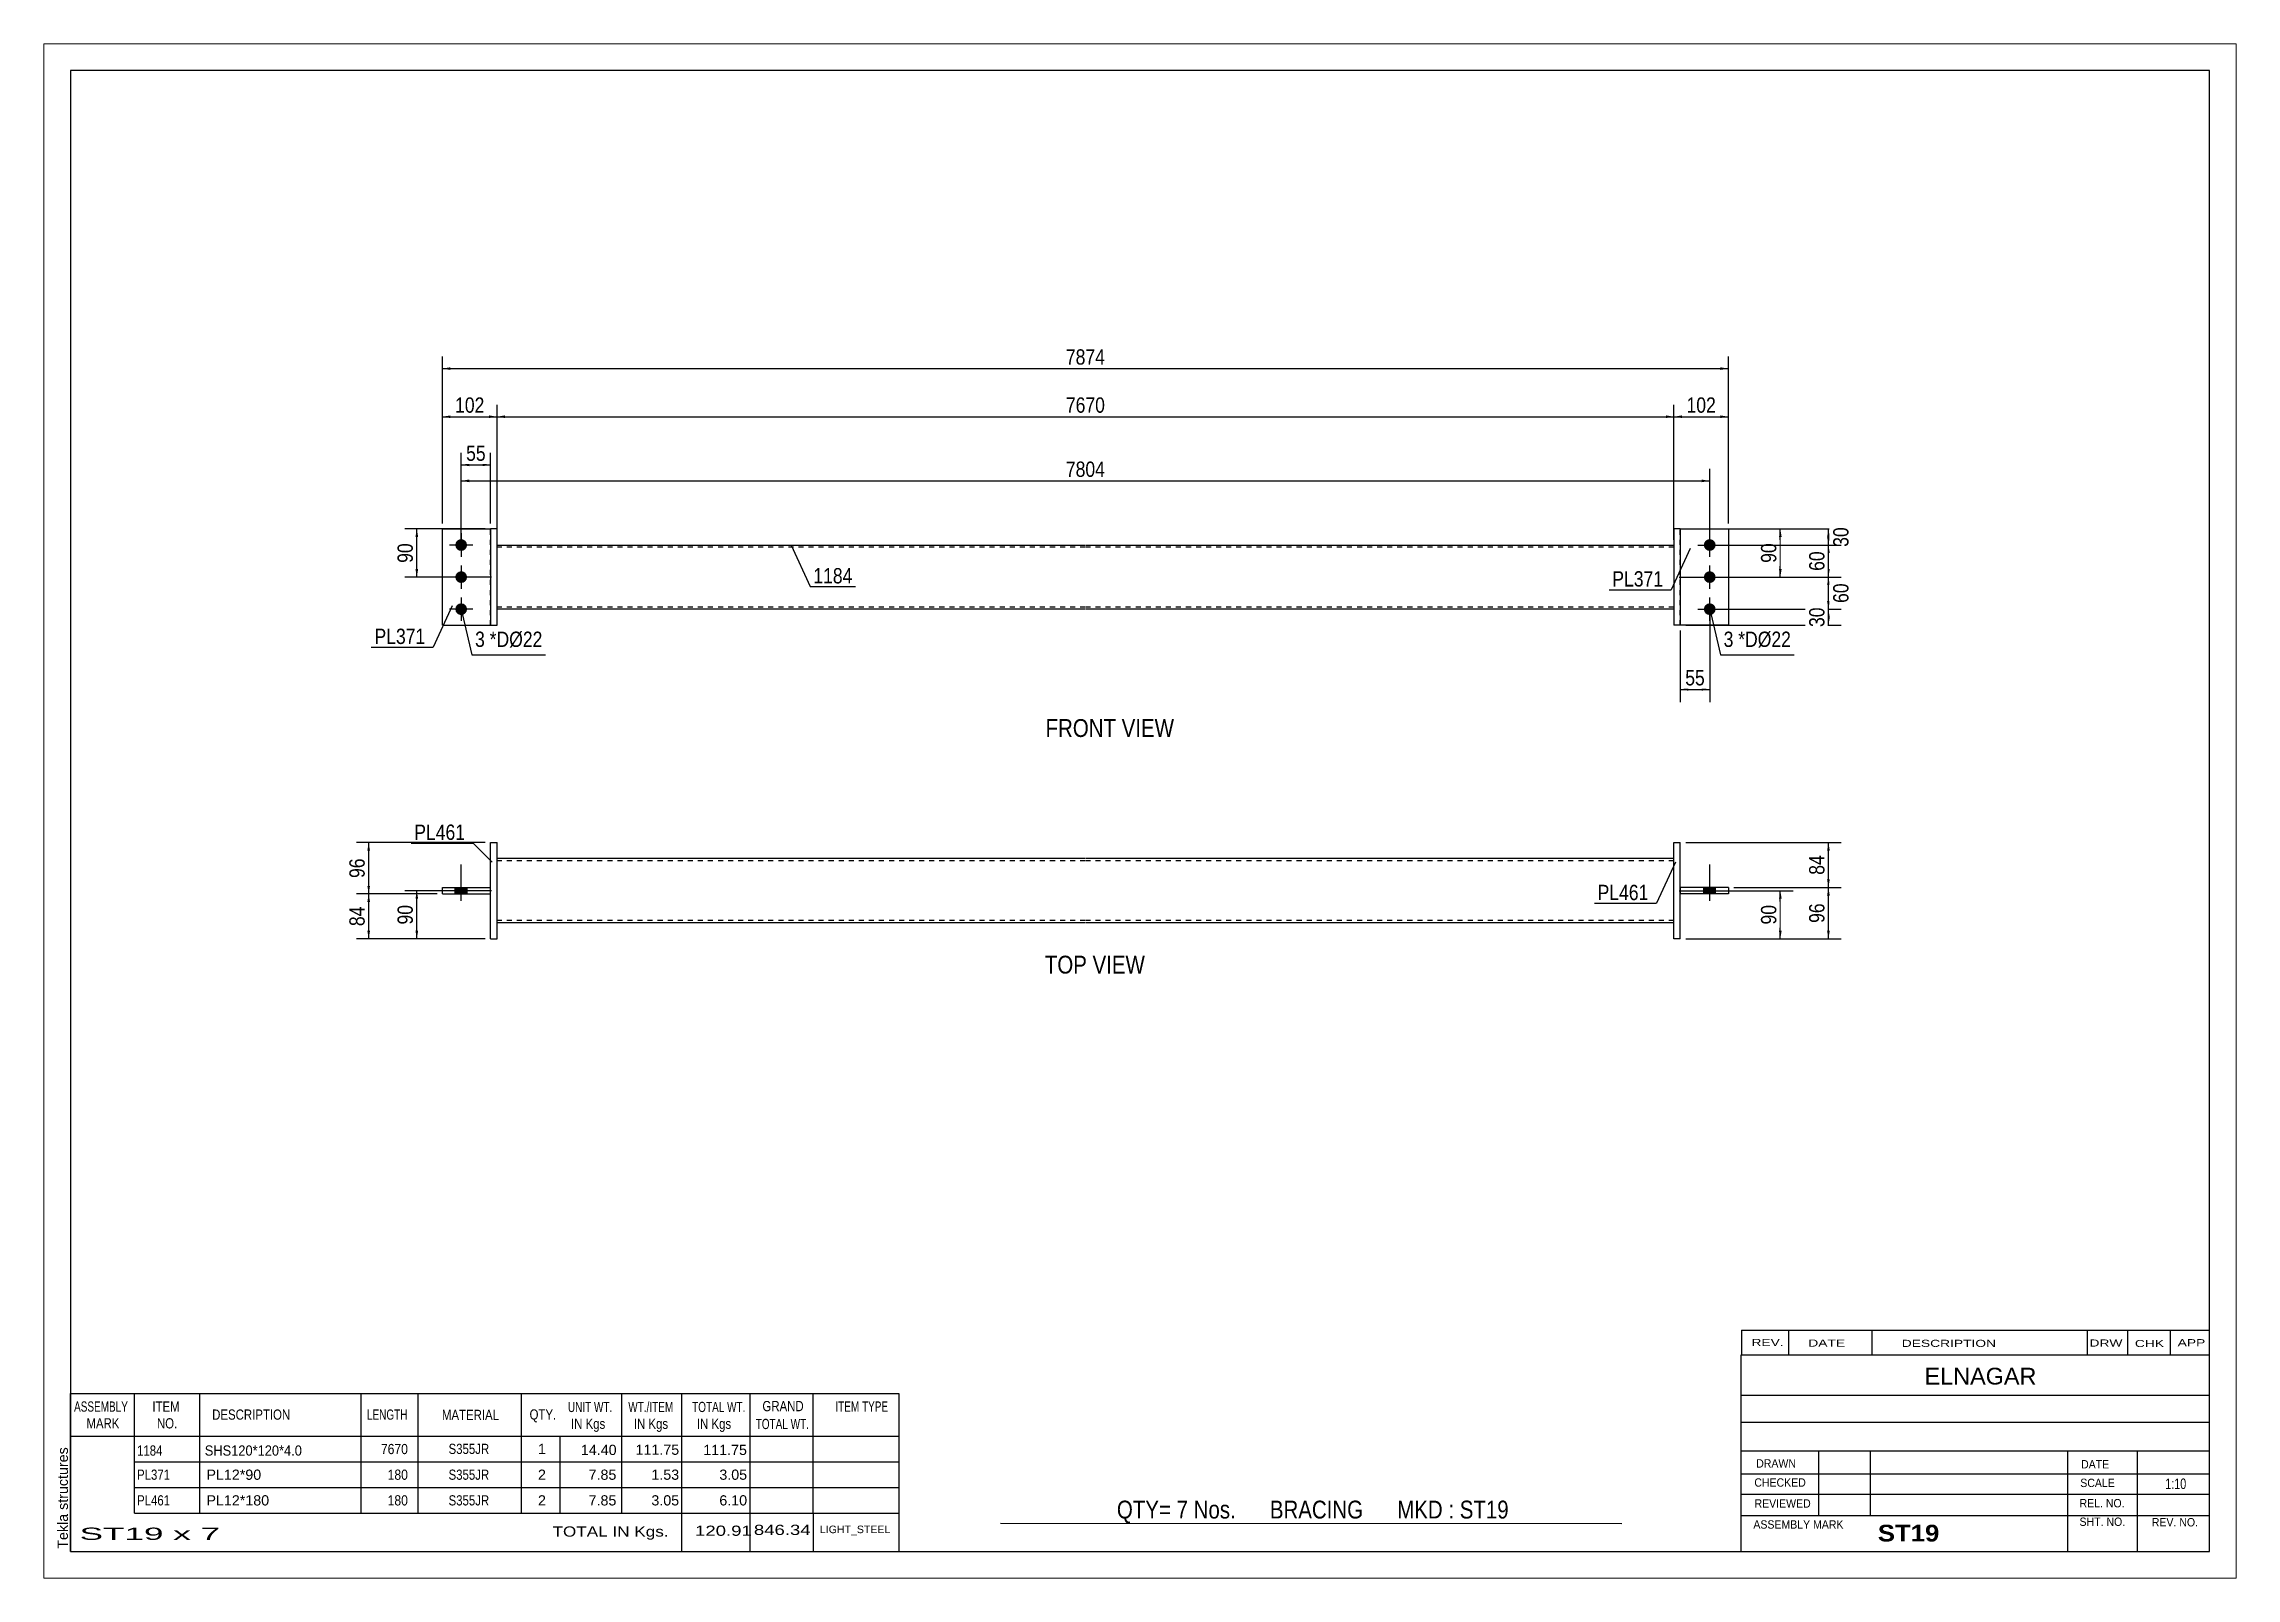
# Paper-space layout 'Layout1' of a CAD drawing. Header units: millimetres. Extents: x 0 to 410, y 0 to 287.
# The model-space entities are those that its viewports show. They can reach past a viewport. Long polylines and large blocks are cut down to what shows.
import ezdxf

# ---------------------------------------------------------------- set-up
doc = ezdxf.new("R2010")
doc.units = ezdxf.units.MM
doc.linetypes.add('DXK_LINE_DOT1', pattern=[1.8814, 0.9407, -0.9407])
doc.layers.add('Viewport layer', color=7, linetype='Continuous', plot=False)
doc.styles.add('Arial', font='ARIAL.TTF', dxfattribs={"height": 0.2})
doc.styles.add('Arial Bold', font='ARIALBD.TTF', dxfattribs={"height": 0.2})
doc.styles.add('Arial Narrow', font='ARIALN.TTF', dxfattribs={"height": 0.2})

# ---------------------------------------------------------------- blocks, each defined once
blk = doc.blocks.new('Unknown-629095688-1622')
at = {"color": 5, "linetype": 'Continuous'}
for p, q in [((405, 282), (5, 282)), ((5, 282), (5, 5)), ((405, 5), (405, 282)), ((5, 5), (405, 5))]:
    blk.add_line(p, q, dxfattribs=at)
at = {"color": 174, "linetype": 'Continuous', "style": 'Arial'}
blk.add_text('Tekla structures', height=1.9102, rotation=90, dxfattribs=at).set_placement((4.5, 5.5))
blk = doc.blocks.new('Unknown-629095688-11 - 1222')
at = {"color": 0, "linetype": 'Continuous'}
blk.add_wipeout([(211.4, 157.35), (211.4, 160.85), (187.34, 160.85), (187.34, 157.35)], dxfattribs=at)
at = {"color": 6, "linetype": 'Continuous', "style": 'Arial Narrow'}
blk.add_text('FRONT VIEW', height=3.34, dxfattribs=at).set_placement((187.34, 157.35))
blk = doc.blocks.new('Unknown-629095688-12 - 1247')
at = {"color": 0, "linetype": 'Continuous'}
blk.add_wipeout([(205.95, 113.09), (205.95, 116.59), (187.2, 116.59), (187.2, 113.09)], dxfattribs=at)
at = {"color": 6, "linetype": 'Continuous', "style": 'Arial Narrow'}
blk.add_text('TOP VIEW', height=3.34, dxfattribs=at).set_placement((187.2, 113.09))
blk = doc.blocks.new('Part-629095688-1239 - 1222')
at = {"color": 2, "linetype": 'Continuous'}
for p, q in [((304.85, 196.25), (304.85, 178.25)), ((306.05, 196.25), (304.85, 196.25)), ((306.05, 196.25), (306.05, 178.25)), ((306.05, 178.25), (304.85, 178.25))]:
    blk.add_line(p, q, dxfattribs=at)
blk = doc.blocks.new('Part-629095688-1238 - 1222')
at = {"color": 2, "linetype": 'Continuous'}
for p, q in [((306.05, 196.25), (315.05, 196.25)), ((315.05, 196.25), (315.05, 178.25)), ((315.05, 178.25), (306.05, 178.25))]:
    blk.add_line(p, q, dxfattribs=at)
at = {"color": 7, "linetype": 'DXK_LINE_DOT1'}
blk.add_line((306.05, 178.25), (306.05, 196.25), dxfattribs=at)
blk = doc.blocks.new('Part-629095688-1240 - 1222')
at = {"color": 2, "linetype": 'Continuous'}
for p, q in [((74.55, 178.25), (74.55, 196.25)), ((74.55, 196.25), (83.55, 196.25)), ((74.55, 178.25), (83.55, 178.25))]:
    blk.add_line(p, q, dxfattribs=at)
at = {"color": 7, "linetype": 'DXK_LINE_DOT1'}
blk.add_line((83.55, 178.25), (83.55, 196.25), dxfattribs=at)
blk = doc.blocks.new('Part-629095688-1241 - 1222')
at = {"color": 2, "linetype": 'Continuous'}
for p, q in [((83.55, 196.25), (83.55, 178.25)), ((84.75, 196.25), (83.55, 196.25)), ((84.75, 178.25), (84.75, 196.25)), ((83.55, 178.25), (84.75, 178.25))]:
    blk.add_line(p, q, dxfattribs=at)
blk = doc.blocks.new('Part-629095688-1242 - 1222')
at = {"color": 2, "linetype": 'Continuous'}
for p, q in [((84.75, 193.25), (194.75, 193.25)), ((194.85, 193.25), (304.85, 193.25)), ((194.75, 181.25), (84.75, 181.25)), ((304.85, 181.25), (194.85, 181.25))]:
    blk.add_line(p, q, dxfattribs=at)
at = {"color": 7, "linetype": 'DXK_LINE_DOT1'}
for p, q in [((84.75, 181.25), (84.75, 193.25)), ((194.75, 192.85), (84.75, 192.85)), ((304.85, 192.85), (194.85, 192.85)), ((304.85, 193.25), (304.85, 181.25)), ((194.75, 181.65), (84.75, 181.65)), ((304.85, 181.65), (194.85, 181.65))]:
    blk.add_line(p, q, dxfattribs=at)
blk = doc.blocks.new('Bolt-629095688-1243 - 1222')
at = {"linetype": 'Continuous'}
for points in [[(311.55, 194.35, -1), (311.55, 192.15, -1)], [(311.55, 188.35, -1), (311.55, 186.15, -1)], [(311.55, 182.35, -1), (311.55, 180.15, -1)]]:
    blk.add_hatch(color=3, dxfattribs=at).paths.add_polyline_path(points)
at = {"color": 3, "linetype": 'Continuous'}
for p, q in [((309.35, 193.25), (313.75, 193.25)), ((311.55, 191.05), (311.55, 195.45)), ((311.55, 185.05), (311.55, 189.45)), ((309.35, 187.25), (313.75, 187.25)), ((309.35, 181.25), (313.75, 181.25)), ((311.55, 179.05), (311.55, 183.45))]:
    blk.add_line(p, q, dxfattribs=at)
blk = doc.blocks.new('Bolt-629095688-1244 - 1222')
at = {"linetype": 'Continuous'}
for points in [[(78.05, 192.15, -1), (78.05, 194.35, -1)], [(78.05, 186.15, -1), (78.05, 188.35, -1)], [(78.05, 180.15, -1), (78.05, 182.35, -1)]]:
    blk.add_hatch(color=3, dxfattribs=at).paths.add_polyline_path(points)
at = {"color": 3, "linetype": 'Continuous'}
for p, q in [((80.25, 193.25), (75.85, 193.25)), ((78.05, 195.45), (78.05, 191.05)), ((78.05, 189.45), (78.05, 185.05)), ((80.25, 187.25), (75.85, 187.25)), ((80.25, 181.25), (75.85, 181.25)), ((78.05, 183.45), (78.05, 179.05))]:
    blk.add_line(p, q, dxfattribs=at)
blk = doc.blocks.new('Part-629095688-1248 - 1247')
at = {"color": 2, "linetype": 'Continuous'}
for p, q in [((315.05, 129.19), (306.05, 129.19)), ((306.05, 129.19), (306.05, 127.99)), ((315.05, 127.99), (306.05, 127.99)), ((315.05, 129.19), (315.05, 127.99))]:
    blk.add_line(p, q, dxfattribs=at)
blk = doc.blocks.new('Part-629095688-1249 - 1247')
at = {"color": 2, "linetype": 'Continuous'}
for p, q in [((304.85, 119.59), (304.85, 137.59)), ((304.85, 137.59), (306.05, 137.59)), ((306.05, 119.59), (306.05, 137.59)), ((306.05, 119.59), (304.85, 119.59))]:
    blk.add_line(p, q, dxfattribs=at)
blk = doc.blocks.new('Part-629095688-1250 - 1247')
at = {"color": 2, "linetype": 'Continuous'}
for p, q in [((74.55, 127.99), (74.55, 129.19)), ((74.55, 129.19), (83.55, 129.19)), ((74.55, 127.99), (83.55, 127.99)), ((83.55, 127.99), (83.55, 129.19))]:
    blk.add_line(p, q, dxfattribs=at)
blk = doc.blocks.new('Part-629095688-1251 - 1247')
at = {"color": 2, "linetype": 'Continuous'}
for p, q in [((83.55, 119.59), (83.55, 137.59)), ((83.55, 137.59), (84.75, 137.59)), ((84.75, 119.59), (84.75, 137.59)), ((83.55, 119.59), (84.75, 119.59))]:
    blk.add_line(p, q, dxfattribs=at)
blk = doc.blocks.new('Part-629095688-1252 - 1247')
at = {"color": 2, "linetype": 'Continuous'}
for p, q in [((194.75, 134.59), (84.75, 134.59)), ((304.85, 134.59), (194.85, 134.59)), ((194.75, 122.59), (84.75, 122.59)), ((304.85, 122.59), (194.85, 122.59))]:
    blk.add_line(p, q, dxfattribs=at)
at = {"color": 7, "linetype": 'DXK_LINE_DOT1'}
for p, q in [((84.75, 122.59), (84.75, 134.59)), ((194.75, 134.19), (84.75, 134.19)), ((304.85, 134.19), (194.85, 134.19)), ((304.85, 122.59), (304.85, 134.59)), ((194.75, 122.99), (84.75, 122.99)), ((304.85, 122.99), (194.85, 122.99))]:
    blk.add_line(p, q, dxfattribs=at)
blk = doc.blocks.new('Bolt-629095688-1253 - 1247')
at = {"linetype": 'Continuous'}
blk.add_hatch(color=3, dxfattribs=at).paths.add_polyline_path([(312.65, 129.19), (310.45, 129.19), (310.45, 127.99), (312.65, 127.99)])
blk.add_hatch(color=3, dxfattribs=at).paths.add_polyline_path([(312.65, 129.19), (310.45, 129.19), (310.45, 127.99), (312.65, 127.99)])
blk.add_hatch(color=3, dxfattribs=at).paths.add_polyline_path([(312.65, 129.19), (310.45, 129.19), (310.45, 127.99), (312.65, 127.99)])
at = {"color": 3, "linetype": 'Continuous'}
for p, q in [((311.55, 126.69), (311.55, 133.49)), ((311.55, 126.69), (311.55, 133.49)), ((311.55, 126.69), (311.55, 133.49)), ((310.45, 127.99), (310.45, 129.19)), ((310.45, 127.99), (310.45, 129.19)), ((310.45, 127.99), (310.45, 129.19)), ((312.65, 127.99), (312.65, 129.19)), ((312.65, 127.99), (312.65, 129.19)), ((312.65, 127.99), (312.65, 129.19))]:
    blk.add_line(p, q, dxfattribs=at)
blk = doc.blocks.new('Bolt-629095688-1254 - 1247')
at = {"linetype": 'Continuous'}
blk.add_hatch(color=3, dxfattribs=at).paths.add_polyline_path([(76.95, 127.99), (79.15, 127.99), (79.15, 129.19), (76.95, 129.19)])
blk.add_hatch(color=3, dxfattribs=at).paths.add_polyline_path([(76.95, 127.99), (79.15, 127.99), (79.15, 129.19), (76.95, 129.19)])
blk.add_hatch(color=3, dxfattribs=at).paths.add_polyline_path([(76.95, 127.99), (79.15, 127.99), (79.15, 129.19), (76.95, 129.19)])
at = {"color": 3, "linetype": 'Continuous'}
for p, q in [((78.05, 126.69), (78.05, 133.49)), ((78.05, 126.69), (78.05, 133.49)), ((78.05, 126.69), (78.05, 133.49)), ((76.95, 127.99), (76.95, 129.19)), ((76.95, 127.99), (76.95, 129.19)), ((76.95, 127.99), (76.95, 129.19)), ((79.15, 127.99), (79.15, 129.19)), ((79.15, 127.99), (79.15, 129.19)), ((79.15, 127.99), (79.15, 129.19))]:
    blk.add_line(p, q, dxfattribs=at)
blk = doc.blocks.new('StraightDimension-629095688-1259 - 1222')
at = {"linetype": 'Continuous'}
for points in [[(69.5, 194.75), (69.75, 196.25), (70, 194.75)], [(70, 188.75), (69.75, 187.25), (69.5, 188.75)]]:
    blk.add_hatch(color=7, dxfattribs=at).paths.add_polyline_path(points)
at = {"color": 7, "linetype": 'Continuous'}
for p, q in [((82.55, 196.25), (67.5, 196.25)), ((69.75, 187.25), (69.75, 196.25)), ((83.75, 187.25), (67.5, 187.25))]:
    blk.add_line(p, q, dxfattribs=at)
at = {"color": 0}
blk.add_wipeout([(69.6, 194.18), (65.4, 194.18), (65.4, 189.32), (69.6, 189.32)], dxfattribs=at)
at = {"color": 3, "style": 'Arial Narrow'}
blk.add_text('90', height=2.863, rotation=90.0002, dxfattribs=at).set_placement((69, 189.92))
blk = doc.blocks.new('StraightDimension-629095688-1265 - 1222')
at = {"linetype": 'Continuous'}
for points in [[(324.5, 194.75), (324.75, 196.25), (325, 194.75)], [(325, 188.75), (324.75, 187.25), (324.5, 188.75)]]:
    blk.add_hatch(color=7, dxfattribs=at).paths.add_polyline_path(points)
at = {"color": 7, "linetype": 'Continuous'}
for p, q in [((307.05, 196.25), (327.15, 196.25)), ((324.75, 187.25), (324.75, 196.25)), ((305.85, 187.25), (327.15, 187.25))]:
    blk.add_line(p, q, dxfattribs=at)
at = {"color": 0}
blk.add_wipeout([(324.6, 194.18), (320.4, 194.18), (320.4, 189.32), (324.6, 189.32)], dxfattribs=at)
at = {"color": 3, "style": 'Arial Narrow'}
blk.add_text('90', height=2.863, rotation=90.0002, dxfattribs=at).set_placement((324, 189.92))
blk = doc.blocks.new('StraightDimension-629095688-1270 - 1222')
at = {"linetype": 'Continuous'}
for points in [[(333.5, 194.75), (333.75, 196.25), (334, 194.75)], [(334, 194.75), (333.75, 193.25), (333.5, 194.75)]]:
    blk.add_hatch(color=7, dxfattribs=at).paths.add_polyline_path(points)
at = {"color": 7, "linetype": 'Continuous'}
for p, q in [((307.05, 196.25), (336, 196.25)), ((312.55, 193.25), (336, 193.25)), ((333.75, 193.25), (333.75, 196.25))]:
    blk.add_line(p, q, dxfattribs=at)
at = {"color": 0}
blk.add_wipeout([(338.1, 197.18), (333.9, 197.18), (333.9, 192.32), (338.1, 192.32)], dxfattribs=at)
at = {"color": 3, "style": 'Arial Narrow'}
blk.add_text('30', height=2.863, rotation=90.0002, dxfattribs=at).set_placement((337.5, 192.92))
blk = doc.blocks.new('StraightDimension-629095688-1271 - 1222')
at = {"linetype": 'Continuous'}
for points in [[(333.5, 191.75), (333.75, 193.25), (334, 191.75)], [(334, 188.75), (333.75, 187.25), (333.5, 188.75)]]:
    blk.add_hatch(color=7, dxfattribs=at).paths.add_polyline_path(points)
at = {"color": 7, "linetype": 'Continuous'}
for p, q in [((312.55, 193.25), (336.15, 193.25)), ((333.75, 187.25), (333.75, 193.25)), ((312.55, 187.25), (336.15, 187.25))]:
    blk.add_line(p, q, dxfattribs=at)
at = {"color": 0}
blk.add_wipeout([(333.6, 192.68), (329.4, 192.68), (329.4, 187.82), (333.6, 187.82)], dxfattribs=at)
at = {"color": 3, "style": 'Arial Narrow'}
blk.add_text('60', height=2.863, rotation=90.0002, dxfattribs=at).set_placement((333, 188.42))
blk = doc.blocks.new('StraightDimension-629095688-1272 - 1222')
at = {"linetype": 'Continuous'}
for points in [[(333.5, 185.75), (333.75, 187.25), (334, 185.75)], [(334, 182.75), (333.75, 181.25), (333.5, 182.75)]]:
    blk.add_hatch(color=7, dxfattribs=at).paths.add_polyline_path(points)
at = {"color": 7, "linetype": 'Continuous'}
for p, q in [((312.55, 187.25), (336, 187.25)), ((333.75, 181.25), (333.75, 187.25)), ((312.55, 181.25), (336, 181.25))]:
    blk.add_line(p, q, dxfattribs=at)
at = {"color": 0}
blk.add_wipeout([(338.1, 186.68), (333.9, 186.68), (333.9, 181.82), (338.1, 181.82)], dxfattribs=at)
at = {"color": 3, "style": 'Arial Narrow'}
blk.add_text('60', height=2.863, rotation=90.0002, dxfattribs=at).set_placement((337.5, 182.42))
blk = doc.blocks.new('StraightDimension-629095688-1273 - 1222')
at = {"linetype": 'Continuous'}
for points in [[(333.5, 179.75), (333.75, 181.25), (334, 179.75)], [(334, 179.75), (333.75, 178.25), (333.5, 179.75)]]:
    blk.add_hatch(color=7, dxfattribs=at).paths.add_polyline_path(points)
at = {"color": 7, "linetype": 'Continuous'}
for p, q in [((312.55, 181.25), (336.15, 181.25)), ((333.75, 178.25), (333.75, 181.25)), ((307.05, 178.25), (336.15, 178.25))]:
    blk.add_line(p, q, dxfattribs=at)
at = {"color": 0}
blk.add_wipeout([(333.6, 182.18), (329.4, 182.18), (329.4, 177.32), (333.6, 177.32)], dxfattribs=at)
at = {"color": 3, "style": 'Arial Narrow'}
blk.add_text('30', height=2.863, rotation=90.0002, dxfattribs=at).set_placement((333, 177.92))
blk = doc.blocks.new('StraightDimension-629095688-1286 - 1222')
at = {"linetype": 'Continuous'}
for points in [[(307.55, 166), (306.05, 166.25), (307.55, 166.5)], [(310.05, 166.5), (311.55, 166.25), (310.05, 166)]]:
    blk.add_hatch(color=7, dxfattribs=at).paths.add_polyline_path(points)
at = {"color": 7, "linetype": 'Continuous'}
for p, q in [((306.05, 177.25), (306.05, 163.85)), ((311.55, 180.25), (311.55, 163.85)), ((306.05, 166.25), (311.55, 166.25))]:
    blk.add_line(p, q, dxfattribs=at)
at = {"color": 0}
blk.add_wipeout([(311.23, 166.4), (311.23, 170.6), (306.37, 170.6), (306.37, 166.4)], dxfattribs=at)
at = {"color": 3, "style": 'Arial Narrow'}
blk.add_text('55', height=2.863, dxfattribs=at).set_placement((306.97, 167))
blk = doc.blocks.new('StraightDimension-629095688-1292 - 1222')
at = {"linetype": 'Continuous'}
for points in [[(79.55, 208), (78.05, 208.25), (79.55, 208.5)], [(82.05, 208.5), (83.55, 208.25), (82.05, 208)]]:
    blk.add_hatch(color=7, dxfattribs=at).paths.add_polyline_path(points)
at = {"color": 7, "linetype": 'Continuous'}
for p, q in [((78.05, 194.25), (78.05, 210.5)), ((83.55, 197.25), (83.55, 210.5)), ((78.05, 208.25), (83.55, 208.25))]:
    blk.add_line(p, q, dxfattribs=at)
at = {"color": 0}
blk.add_wipeout([(83.23, 208.4), (83.23, 212.6), (78.37, 212.6), (78.37, 208.4)], dxfattribs=at)
at = {"color": 3, "style": 'Arial Narrow'}
blk.add_text('55', height=2.863, dxfattribs=at).set_placement((78.97, 209))
blk = doc.blocks.new('StraightDimension-629095688-1297 - 1222')
at = {"linetype": 'Continuous'}
for points in [[(79.55, 205), (78.05, 205.25), (79.55, 205.5)], [(310.05, 205.5), (311.55, 205.25), (310.05, 205)]]:
    blk.add_hatch(color=7, dxfattribs=at).paths.add_polyline_path(points)
at = {"color": 7, "linetype": 'Continuous'}
for p, q in [((78.05, 194.25), (78.05, 207.5)), ((78.05, 205.25), (311.55, 205.25)), ((311.55, 194.25), (311.55, 207.5))]:
    blk.add_line(p, q, dxfattribs=at)
at = {"color": 0}
blk.add_wipeout([(199.06, 205.4), (199.06, 209.6), (190.54, 209.6), (190.54, 205.4)], dxfattribs=at)
at = {"color": 3, "style": 'Arial Narrow'}
blk.add_text('7804', height=2.863, dxfattribs=at).set_placement((191.14, 206))
blk = doc.blocks.new('StraightDimension-629095688-1303 - 1222')
at = {"linetype": 'Continuous'}
for points in [[(306.35, 217), (304.85, 217.25), (306.35, 217.5)], [(313.55, 217.5), (315.05, 217.25), (313.55, 217)]]:
    blk.add_hatch(color=7, dxfattribs=at).paths.add_polyline_path(points)
at = {"color": 7, "linetype": 'Continuous'}
for p, q in [((304.85, 194.25), (304.85, 219.5)), ((315.05, 197.25), (315.05, 219.5)), ((304.85, 217.25), (315.05, 217.25))]:
    blk.add_line(p, q, dxfattribs=at)
at = {"color": 0}
blk.add_wipeout([(313.29, 217.4), (313.29, 221.6), (306.61, 221.6), (306.61, 217.4)], dxfattribs=at)
at = {"color": 3, "style": 'Arial Narrow'}
blk.add_text('102', height=2.863, dxfattribs=at).set_placement((307.21, 218))
blk = doc.blocks.new('StraightDimension-629095688-1304 - 1222')
at = {"linetype": 'Continuous'}
for points in [[(86.25, 217), (84.75, 217.25), (86.25, 217.5)], [(303.35, 217.5), (304.85, 217.25), (303.35, 217)]]:
    blk.add_hatch(color=7, dxfattribs=at).paths.add_polyline_path(points)
at = {"color": 7, "linetype": 'Continuous'}
for p, q in [((84.75, 194.25), (84.75, 219.5)), ((304.85, 194.25), (304.85, 219.5)), ((84.75, 217.25), (304.85, 217.25))]:
    blk.add_line(p, q, dxfattribs=at)
at = {"color": 0}
blk.add_wipeout([(199.06, 217.4), (199.06, 221.6), (190.54, 221.6), (190.54, 217.4)], dxfattribs=at)
at = {"color": 3, "style": 'Arial Narrow'}
blk.add_text('7670', height=2.863, dxfattribs=at).set_placement((191.14, 218))
blk = doc.blocks.new('StraightDimension-629095688-1305 - 1222')
at = {"linetype": 'Continuous'}
for points in [[(76.05, 217), (74.55, 217.25), (76.05, 217.5)], [(83.25, 217.5), (84.75, 217.25), (83.25, 217)]]:
    blk.add_hatch(color=7, dxfattribs=at).paths.add_polyline_path(points)
at = {"color": 7, "linetype": 'Continuous'}
for p, q in [((74.55, 197.25), (74.55, 219.5)), ((84.75, 194.25), (84.75, 219.5)), ((74.55, 217.25), (84.75, 217.25))]:
    blk.add_line(p, q, dxfattribs=at)
at = {"color": 0}
blk.add_wipeout([(82.99, 217.4), (82.99, 221.6), (76.31, 221.6), (76.31, 217.4)], dxfattribs=at)
at = {"color": 3, "style": 'Arial Narrow'}
blk.add_text('102', height=2.863, dxfattribs=at).set_placement((76.91, 218))
blk = doc.blocks.new('StraightDimension-629095688-1311 - 1222')
at = {"linetype": 'Continuous'}
for points in [[(76.05, 226), (74.55, 226.25), (76.05, 226.5)], [(313.55, 226.5), (315.05, 226.25), (313.55, 226)]]:
    blk.add_hatch(color=7, dxfattribs=at).paths.add_polyline_path(points)
at = {"color": 7, "linetype": 'Continuous'}
for p, q in [((74.55, 197.25), (74.55, 228.5)), ((74.55, 226.25), (315.05, 226.25)), ((315.05, 197.25), (315.05, 228.5))]:
    blk.add_line(p, q, dxfattribs=at)
at = {"color": 0}
blk.add_wipeout([(199.06, 226.4), (199.06, 230.6), (190.54, 230.6), (190.54, 226.4)], dxfattribs=at)
at = {"color": 3, "style": 'Arial Narrow'}
blk.add_text('7874', height=2.863, dxfattribs=at).set_placement((191.14, 227))
blk = doc.blocks.new('StraightDimension-629095688-1315 - 1247')
at = {"linetype": 'Continuous'}
for points in [[(69.5, 127.09), (69.75, 128.59), (70, 127.09)], [(70, 121.09), (69.75, 119.59), (69.5, 121.09)]]:
    blk.add_hatch(color=7, dxfattribs=at).paths.add_polyline_path(points)
at = {"color": 7, "linetype": 'Continuous'}
for p, q in [((83.75, 128.59), (67.5, 128.59)), ((69.75, 119.59), (69.75, 128.59)), ((82.55, 119.59), (67.5, 119.59))]:
    blk.add_line(p, q, dxfattribs=at)
at = {"color": 0}
blk.add_wipeout([(69.6, 126.52), (65.4, 126.52), (65.4, 121.67), (69.6, 121.67)], dxfattribs=at)
at = {"color": 3, "style": 'Arial Narrow'}
blk.add_text('90', height=2.863, rotation=90.0002, dxfattribs=at).set_placement((69, 122.27))
blk = doc.blocks.new('StraightDimension-629095688-1325 - 1247')
at = {"linetype": 'Continuous'}
for points in [[(333.5, 136.09), (333.75, 137.59), (334, 136.09)], [(334, 130.69), (333.75, 129.19), (333.5, 130.69)]]:
    blk.add_hatch(color=7, dxfattribs=at).paths.add_polyline_path(points)
at = {"color": 7, "linetype": 'Continuous'}
for p, q in [((307.05, 137.59), (336.15, 137.59)), ((333.75, 129.19), (333.75, 137.59)), ((316.05, 129.19), (336.15, 129.19))]:
    blk.add_line(p, q, dxfattribs=at)
at = {"color": 0}
blk.add_wipeout([(333.6, 135.82), (329.4, 135.82), (329.4, 130.97), (333.6, 130.97)], dxfattribs=at)
at = {"color": 3, "style": 'Arial Narrow'}
blk.add_text('84', height=2.863, rotation=90.0002, dxfattribs=at).set_placement((333, 131.57))
blk = doc.blocks.new('StraightDimension-629095688-1320 - 1247')
at = {"linetype": 'Continuous'}
for points in [[(324.5, 127.09), (324.75, 128.59), (325, 127.09)], [(325, 121.09), (324.75, 119.59), (324.5, 121.09)]]:
    blk.add_hatch(color=7, dxfattribs=at).paths.add_polyline_path(points)
at = {"color": 7, "linetype": 'Continuous'}
for p, q in [((305.85, 128.59), (327.15, 128.59)), ((324.75, 119.59), (324.75, 128.59)), ((307.05, 119.59), (327.15, 119.59))]:
    blk.add_line(p, q, dxfattribs=at)
at = {"color": 0}
blk.add_wipeout([(324.6, 126.52), (320.4, 126.52), (320.4, 121.67), (324.6, 121.67)], dxfattribs=at)
at = {"color": 3, "style": 'Arial Narrow'}
blk.add_text('90', height=2.863, rotation=90.0002, dxfattribs=at).set_placement((324, 122.27))
blk = doc.blocks.new('StraightDimension-629095688-1326 - 1247')
at = {"linetype": 'Continuous'}
for points in [[(333.5, 127.69), (333.75, 129.19), (334, 127.69)], [(334, 121.09), (333.75, 119.59), (333.5, 121.09)]]:
    blk.add_hatch(color=7, dxfattribs=at).paths.add_polyline_path(points)
at = {"color": 7, "linetype": 'Continuous'}
for p, q in [((316.05, 129.19), (336.15, 129.19)), ((333.75, 119.59), (333.75, 129.19)), ((307.05, 119.59), (336.15, 119.59))]:
    blk.add_line(p, q, dxfattribs=at)
at = {"color": 0}
blk.add_wipeout([(333.6, 126.82), (329.4, 126.82), (329.4, 121.97), (333.6, 121.97)], dxfattribs=at)
at = {"color": 3, "style": 'Arial Narrow'}
blk.add_text('96', height=2.863, rotation=90.0002, dxfattribs=at).set_placement((333, 122.57))
blk = doc.blocks.new('StraightDimension-629095688-1333 - 1247')
at = {"linetype": 'Continuous'}
for points in [[(60.5, 136.09), (60.75, 137.59), (61, 136.09)], [(61, 129.49), (60.75, 127.99), (60.5, 129.49)]]:
    blk.add_hatch(color=7, dxfattribs=at).paths.add_polyline_path(points)
at = {"color": 7, "linetype": 'Continuous'}
for p, q in [((82.55, 137.59), (58.5, 137.59)), ((60.75, 127.99), (60.75, 137.59)), ((73.55, 127.99), (58.5, 127.99))]:
    blk.add_line(p, q, dxfattribs=at)
at = {"color": 0}
blk.add_wipeout([(60.6, 135.22), (56.4, 135.22), (56.4, 130.37), (60.6, 130.37)], dxfattribs=at)
at = {"color": 3, "style": 'Arial Narrow'}
blk.add_text('96', height=2.863, rotation=90.0002, dxfattribs=at).set_placement((60, 130.97))
blk = doc.blocks.new('StraightDimension-629095688-1334 - 1247')
at = {"linetype": 'Continuous'}
for points in [[(60.5, 126.49), (60.75, 127.99), (61, 126.49)], [(61, 121.09), (60.75, 119.59), (60.5, 121.09)]]:
    blk.add_hatch(color=7, dxfattribs=at).paths.add_polyline_path(points)
at = {"color": 7, "linetype": 'Continuous'}
for p, q in [((73.55, 127.99), (58.5, 127.99)), ((60.75, 119.59), (60.75, 127.99)), ((82.55, 119.59), (58.5, 119.59))]:
    blk.add_line(p, q, dxfattribs=at)
at = {"color": 0}
blk.add_wipeout([(60.6, 126.22), (56.4, 126.22), (56.4, 121.37), (60.6, 121.37)], dxfattribs=at)
at = {"color": 3, "style": 'Arial Narrow'}
blk.add_text('84', height=2.863, rotation=90.0002, dxfattribs=at).set_placement((60, 121.97))
blk = doc.blocks.new('CBS_NAME_BLOG-629095688-1638')
at = {"color": 7, "linetype": 'Continuous'}
for p, q in [((317.41, 41.75), (404.93, 41.75)), ((317.41, 5.04), (317.41, 41.75)), ((317.41, 34.21), (404.93, 34.21)), ((317.48, 29.16), (405, 29.16)), ((317.41, 23.79), (404.93, 23.79)), ((331.93, 11.68), (331.93, 23.78)), ((341.62, 11.71), (341.62, 23.78)), ((378.53, 5.04), (378.53, 23.77)), ((391.58, 5.04), (391.58, 23.78)), ((317.42, 19.49), (405, 19.51)), ((317.41, 15.74), (404.93, 15.74)), ((317.41, 11.7), (404.93, 11.7)), ((317.41, 5), (405, 5))]:
    blk.add_line(p, q, dxfattribs=at)
at = {"color": 3, "linetype": 'Continuous', "style": 'Arial'}
blk.add_text('ELNAGAR', height=3.133, dxfattribs=at).set_placement((351.73, 36.22))
at = {"color": 3, "linetype": 'Continuous'}
for s, height, style, width, p in [('DRAWN', 1.566, 'Arial', 0.9, (320.24, 20.68)), ('DATE', 1.566, 'Arial', 0.9, (381, 20.52)), ('CHECKED', 1.566, 'Arial', 0.9, (319.89, 17.11)), ('SCALE', 1.566, 'Arial', 0.9, (380.85, 17.04)), ('1:10', 1.957, 'Arial Narrow', 0.9, (396.74, 16.68)), ('REVIEWED', 1.566, 'Arial', 0.9, (319.93, 13.19)), ('REL. NO.', 1.566, 'Arial', 0.9, (380.71, 13.24)), ('ASSEMBLY MARK', 1.5663, 'Arial', 0.9, (319.71, 9.26)), ('ST19', 3.131, 'Arial Bold', 1.1, (342.99, 6.86)), ('SHT. NO.', 1.566, 'Arial', 0.9, (380.71, 9.77)), ('REV. NO.', 1.566, 'Arial', 0.9, (394.23, 9.68))]:
    blk.add_text(s, height=height, dxfattribs=dict(at, style=style, width=width)).set_placement(p)
blk = doc.blocks.new('CBS_BOM-629095688-1636')
at = {"color": 7, "linetype": 'Continuous'}
for p, q in [((4.97, 26.57), (4.97, 34.57)), ((4.97, 34.57), (159.89, 34.57)), ((16.97, 26.57), (16.97, 34.57)), ((29.16, 26.57), (29.16, 34.57)), ((59.32, 26.57), (59.32, 34.57)), ((70, 26.57), (70, 34.57)), ((89.32, 26.57), (89.32, 34.57)), ((108.12, 26.57), (108.12, 34.57)), ((119.33, 26.57), (119.33, 34.57)), ((132.12, 26.57), (132.12, 34.57)), ((143.87, 26.57), (143.87, 34.57)), ((159.89, 34.56), (159.89, 26.58)), ((4.97, 26.57), (159.89, 26.57)), ((4.97, 21.77), (4.97, 26.57)), ((16.97, 21.77), (16.97, 26.57)), ((29.16, 21.77), (29.16, 26.57)), ((59.32, 21.77), (59.32, 26.57)), ((70, 21.77), (70, 26.57)), ((89.32, 21.77), (89.32, 26.57)), ((96.58, 21.77), (96.58, 26.57)), ((108.12, 21.77), (108.12, 26.57)), ((119.33, 21.77), (119.33, 26.57)), ((132.12, 21.77), (132.12, 26.57)), ((143.89, 21.77), (143.89, 26.57)), ((159.89, 26.57), (159.89, 21.77)), ((4.97, 16.97), (4.97, 21.77)), ((16.97, 21.77), (159.89, 21.77)), ((16.97, 16.97), (16.97, 21.77)), ((29.16, 16.97), (29.16, 21.77)), ((59.32, 16.97), (59.32, 21.77)), ((70, 16.97), (70, 21.77)), ((89.32, 16.97), (89.32, 21.77)), ((96.58, 16.97), (96.58, 21.77)), ((108.12, 16.97), (108.12, 21.77)), ((119.33, 16.97), (119.33, 21.77)), ((132.12, 16.97), (132.12, 21.77)), ((143.89, 16.97), (143.89, 21.77)), ((159.89, 21.76), (159.89, 16.97)), ((4.97, 12.17), (4.97, 16.97)), ((16.97, 16.97), (159.89, 16.97)), ((16.97, 12.17), (16.97, 16.97)), ((29.16, 12.17), (29.16, 16.97)), ((59.32, 12.17), (59.32, 16.97)), ((70, 12.17), (70, 16.97)), ((89.32, 12.17), (89.32, 16.97)), ((96.58, 12.17), (96.58, 16.97)), ((108.12, 12.17), (108.12, 16.97)), ((119.33, 12.17), (119.33, 16.97)), ((132.12, 12.17), (132.12, 16.97)), ((143.89, 12.17), (143.89, 16.97)), ((159.89, 16.96), (159.89, 12.17)), ((4.97, 4.97), (4.97, 12.15)), ((16.97, 12.17), (159.89, 12.17)), ((119.33, 4.97), (119.33, 12.15)), ((132.12, 4.97), (132.12, 12.15)), ((143.93, 4.97), (143.93, 12.15)), ((159.89, 12.17), (159.89, 4.97)), ((4.97, 4.97), (159.89, 4.97))]:
    blk.add_line(p, q, dxfattribs=at)
at = {"color": 3, "linetype": 'Continuous', "style": 'Arial'}
for s, height, width, p in [('ASSEMBLY', 1.91, 0.7, (5.65, 31.14)), ('ITEM', 1.91, 0.8, (20.3, 31.14)), ('UNIT WT.', 1.91, 0.7, (98.01, 31.07)), ('WT./ITEM', 1.91, 0.7, (109.3, 31.07)), ('TOTAL WT.', 1.91, 0.7, (121.24, 31.07)), ('GRAND', 1.91, 0.8, (134.39, 31.23)), ('ITEM TYPE', 1.91, 0.7, (148.03, 31.15)), ('MARK', 1.91, 0.8, (7.97, 28.01)), ('NO.', 1.91, 0.8, (21.15, 28.01)), ('DESCRIPTION', 1.9102, 0.8, (31.48, 29.64)), ('LENGTH', 1.91, 0.7, (60.43, 29.64)), ('MATERIAL', 1.91, 0.8, (74.45, 29.59)), ('QTY.', 1.91, 0.8, (90.84, 29.67)), ('IN Kgs', 1.91, 0.8, (98.59, 27.93)), ('IN Kgs', 1.91, 0.8, (110.34, 27.93)), ('IN Kgs', 1.91, 0.8, (122.13, 27.93)), ('TOTAL WT.', 1.91, 0.7, (133.13, 27.89))]:
    blk.add_text(s, height=height, dxfattribs=dict(at, width=width)).set_placement(p)
at = {"color": 7, "linetype": 'Continuous', "style": 'Arial'}
for s, height, width, p in [('1184', 1.91, 0.8, (17.43, 22.92)), ('SHS120*120*4.0', 1.9102, 0.9, (30.1, 22.92)), ('7670', 1.91, 0.85, (63.04, 23.2)), ('S355JR', 1.91, 0.8, (75.69, 23.23)), ('PL371', 1.91, 0.8, (17.43, 18.4)), ('180', 1.91, 0.85, (64.3, 18.4)), ('S355JR', 1.91, 0.8, (75.69, 18.4)), ('PL461', 1.91, 0.8, (17.43, 13.6)), ('180', 1.91, 0.85, (64.3, 13.6)), ('S355JR', 1.91, 0.8, (75.69, 13.6))]:
    blk.add_text(s, height=height, dxfattribs=dict(at, width=width)).set_placement(p)
for s, p in [('1', (92.41, 23.23)), ('14.40', (100.44, 23.04)), ('111.75', (110.66, 23.07)), ('111.75', (123.33, 23.04)), ('PL12*90', (30.41, 18.4)), ('2', (92.41, 18.4)), ('7.85', (101.88, 18.4)), ('1.53', (113.62, 18.4)), ('3.05', (126.33, 18.4)), ('PL12*180', (30.41, 13.6)), ('2', (92.41, 13.6)), ('7.85', (101.88, 13.6)), ('3.05', (113.62, 13.6)), ('6.10', (126.33, 13.6))]:
    blk.add_text(s, height=1.91, dxfattribs=at).set_placement(p)
at = {"color": 6, "linetype": 'Continuous', "style": 'Arial'}
for s, height, width, p in [('ST19 x 7', 2.292, 2.05, (6.69, 7.16)), ('TOTAL IN Kgs.', 1.9102, 1.2, (95.13, 7.77)), ('120.91', 1.91, 1.3, (121.79, 7.92)), ('846.34', 1.91, 1.3, (132.79, 8.08))]:
    blk.add_text(s, height=height, dxfattribs=dict(at, width=width)).set_placement(p)
blk.add_text('LIGHT_STEEL', height=1.4135, dxfattribs=at).set_placement((145.14, 8.42))
blk = doc.blocks.new('CBS_CALLOFF-629095688-1637')
at = {"color": 7, "linetype": 'Continuous'}
blk.add_line((178.88, 10.27), (295.11, 10.25), dxfattribs=at)
at = {"color": 3, "linetype": 'Continuous', "style": 'Arial Narrow'}
blk.add_text('QTY= 7 Nos.      BRACING      MKD : ST19', height=3.3405, dxfattribs=at).set_placement((200.68, 11.16))
blk = doc.blocks.new('CBS_REVISION-629095688-1639')
at = {"color": 7, "linetype": 'Continuous'}
for p, q in [((317.49, 46.38), (404.99, 46.38)), ((317.49, 46.38), (317.49, 41.75)), ((326.29, 46.38), (326.29, 41.75)), ((341.88, 46.38), (341.88, 41.81)), ((382.14, 46.38), (382.14, 41.75)), ((389.68, 46.38), (389.68, 41.75)), ((397.63, 46.38), (397.63, 41.75)), ((317.49, 41.75), (404.99, 41.75))]:
    blk.add_line(p, q, dxfattribs=at)
at = {"color": 7, "style": 'Arial Narrow', "width": 1.7}
for s, height, p in [('REV.', 1.326, (319.35, 43.43)), ('DATE', 1.326, (329.98, 43.31)), ('DESCRIPTION', 1.3257, (347.46, 43.26)), ('DRW', 1.326, (382.57, 43.32)), ('CHK', 1.326, (391.06, 43.23)), ('APP', 1.326, (399.06, 43.38))]:
    blk.add_text(s, height=height, dxfattribs=at).set_placement(p)
blk = doc.blocks.new('Mark-629095688-1352 - 1222')
at = {"color": 0}
blk.add_wipeout([(151.22, 186.07), (151.22, 189.07), (143.91, 189.07), (143.91, 186.07)], dxfattribs=at)
blk.add_wipeout([(151.22, 186.07), (151.22, 189.07), (143.91, 189.07), (143.91, 186.07)], dxfattribs=at)
at = {"color": 7, "linetype": 'Continuous'}
for p, q in [((139.77, 193.2), (143.31, 185.47)), ((143.31, 185.47), (151.82, 185.47))]:
    blk.add_line(p, q, dxfattribs=at)
at = {"color": 3, "style": 'Arial Narrow'}
blk.add_text('1184', height=2.863, dxfattribs=at).set_placement((143.91, 186.07))
blk = doc.blocks.new('Mark-629095688-1346 - 1222')
at = {"color": 0}
blk.add_wipeout([(302.84, 185.49), (302.84, 188.49), (293.34, 188.49), (293.34, 185.49)], dxfattribs=at)
blk.add_wipeout([(302.84, 185.49), (302.84, 188.49), (293.34, 188.49), (293.34, 185.49)], dxfattribs=at)
at = {"color": 7, "linetype": 'Continuous'}
for p in [(307.88, 192.62), (292.74, 184.89)]:
    blk.add_line(p, (304.34, 184.89), dxfattribs=at)
at = {"color": 3, "style": 'Arial Narrow'}
blk.add_text('PL371', height=2.863, dxfattribs=at).set_placement((293.34, 185.49))
blk = doc.blocks.new('Mark-629095688-1349 - 1222')
at = {"color": 0}
blk.add_wipeout([(71.34, 174.74), (71.34, 177.74), (61.84, 177.74), (61.84, 174.74)], dxfattribs=at)
blk.add_wipeout([(71.34, 174.74), (71.34, 177.74), (61.84, 177.74), (61.84, 174.74)], dxfattribs=at)
at = {"color": 7, "linetype": 'Continuous'}
for p in [(76.38, 181.88), (61.24, 174.14)]:
    blk.add_line(p, (72.84, 174.14), dxfattribs=at)
at = {"color": 3, "style": 'Arial Narrow'}
blk.add_text('PL371', height=2.863, dxfattribs=at).set_placement((61.84, 174.74))
blk = doc.blocks.new('Mark-629095688-1358 - 1222')
at = {"color": 0}
blk.add_wipeout([(315.98, 174.19), (315.98, 177.19), (314.15, 177.19), (314.15, 174.19)], dxfattribs=at)
blk.add_wipeout([(315.98, 174.19), (315.98, 177.19), (314.15, 177.19), (314.15, 174.19)], dxfattribs=at)
at = {"color": 7, "linetype": 'Continuous'}
blk.add_line((311.55, 181.25), (313.55, 172.69), dxfattribs=at)
at = {"color": 0}
blk.add_wipeout([(320.53, 174.19), (320.53, 177.19), (316.88, 177.19), (316.88, 174.19)], dxfattribs=at)
blk.add_wipeout([(320.53, 174.19), (320.53, 177.19), (316.88, 177.19), (316.88, 174.19)], dxfattribs=at)
at = {"color": 3, "style": 'Arial Narrow'}
blk.add_text('3', height=2.86, dxfattribs=at).set_placement((314.15, 174.19))
at = {"color": 0}
blk.add_wipeout([(326.74, 174.19), (326.74, 177.19), (320.53, 177.19), (320.53, 174.19)], dxfattribs=at)
blk.add_wipeout([(326.74, 174.19), (326.74, 177.19), (320.53, 177.19), (320.53, 174.19)], dxfattribs=at)
at = {"color": 7, "linetype": 'Continuous'}
blk.add_line((313.55, 172.69), (327.34, 172.69), dxfattribs=at)
at = {"color": 3, "style": 'Arial Narrow'}
for s, p in [('*D', (316.88, 174.19)), ('Ø22', (320.53, 174.19))]:
    blk.add_text(s, height=2.863, dxfattribs=at).set_placement(p)
blk = doc.blocks.new('Mark-629095688-1359 - 1222')
at = {"color": 0}
blk.add_wipeout([(82.48, 174.19), (82.48, 177.19), (80.65, 177.19), (80.65, 174.19)], dxfattribs=at)
blk.add_wipeout([(82.48, 174.19), (82.48, 177.19), (80.65, 177.19), (80.65, 174.19)], dxfattribs=at)
at = {"color": 7, "linetype": 'Continuous'}
blk.add_line((78.05, 181.25), (80.05, 172.69), dxfattribs=at)
at = {"color": 0}
blk.add_wipeout([(87.03, 174.19), (87.03, 177.19), (83.38, 177.19), (83.38, 174.19)], dxfattribs=at)
blk.add_wipeout([(87.03, 174.19), (87.03, 177.19), (83.38, 177.19), (83.38, 174.19)], dxfattribs=at)
at = {"color": 3, "style": 'Arial Narrow'}
blk.add_text('3', height=2.86, dxfattribs=at).set_placement((80.65, 174.19))
at = {"color": 0}
blk.add_wipeout([(93.24, 174.19), (93.24, 177.19), (87.03, 177.19), (87.03, 174.19)], dxfattribs=at)
blk.add_wipeout([(93.24, 174.19), (93.24, 177.19), (87.03, 177.19), (87.03, 174.19)], dxfattribs=at)
at = {"color": 7, "linetype": 'Continuous'}
blk.add_line((80.05, 172.69), (93.84, 172.69), dxfattribs=at)
at = {"color": 3, "style": 'Arial Narrow'}
for s, p in [('*D', (83.38, 174.19)), ('Ø22', (87.03, 174.19))]:
    blk.add_text(s, height=2.863, dxfattribs=at).set_placement(p)
blk = doc.blocks.new('Mark-629095688-1343 - 1247')
at = {"color": 0}
blk.add_wipeout([(78.78, 138.1), (78.78, 141.1), (69.28, 141.1), (69.28, 138.1)], dxfattribs=at)
blk.add_wipeout([(78.78, 138.1), (78.78, 141.1), (69.28, 141.1), (69.28, 138.1)], dxfattribs=at)
at = {"color": 7, "linetype": 'Continuous'}
for p in [(68.68, 137.5), (83.82, 133.96)]:
    blk.add_line(p, (80.28, 137.5), dxfattribs=at)
at = {"color": 3, "style": 'Arial Narrow'}
blk.add_text('PL461', height=2.863, dxfattribs=at).set_placement((69.28, 138.1))
blk = doc.blocks.new('Mark-629095688-1340 - 1247')
at = {"color": 0}
blk.add_wipeout([(300.08, 126.83), (300.08, 129.83), (290.58, 129.83), (290.58, 126.83)], dxfattribs=at)
blk.add_wipeout([(300.08, 126.83), (300.08, 129.83), (290.58, 129.83), (290.58, 126.83)], dxfattribs=at)
at = {"color": 7, "linetype": 'Continuous'}
for p in [(305.12, 133.96), (289.98, 126.23)]:
    blk.add_line(p, (301.58, 126.23), dxfattribs=at)
at = {"color": 3, "style": 'Arial Narrow'}
blk.add_text('PL461', height=2.863, dxfattribs=at).set_placement((290.58, 126.83))

msp = doc.modelspace()

# ---------------------------------------------------------------- block references
for name in ['Unknown-629095688-1622', 'Part-629095688-1240 - 1222', 'Bolt-629095688-1244 - 1222', 'Part-629095688-1241 - 1222', 'Part-629095688-1242 - 1222', 'Part-629095688-1239 - 1222', 'Part-629095688-1238 - 1222', 'Bolt-629095688-1243 - 1222', 'Part-629095688-1251 - 1247', 'Part-629095688-1249 - 1247', 'Bolt-629095688-1254 - 1247', 'Part-629095688-1252 - 1247', 'Bolt-629095688-1253 - 1247', 'Part-629095688-1250 - 1247', 'Part-629095688-1248 - 1247', 'CBS_REVISION-629095688-1639', 'CBS_NAME_BLOG-629095688-1638', 'CBS_BOM-629095688-1636', 'CBS_CALLOFF-629095688-1637']:
    msp.add_blockref(name, (0, 0))

# ---------------------------------------------------------------- next in the draw order: block references
for name in ['StraightDimension-629095688-1259 - 1222', 'StraightDimension-629095688-1265 - 1222', 'Mark-629095688-1349 - 1222', 'Unknown-629095688-11 - 1222', 'StraightDimension-629095688-1325 - 1247', 'StraightDimension-629095688-1315 - 1247', 'Unknown-629095688-12 - 1247']:
    msp.add_blockref(name, (0, 0))

# ---------------------------------------------------------------- next in the draw order: block references
for name in ['StraightDimension-629095688-1292 - 1222', 'StraightDimension-629095688-1270 - 1222', 'Mark-629095688-1359 - 1222', 'StraightDimension-629095688-1333 - 1247', 'StraightDimension-629095688-1320 - 1247']:
    msp.add_blockref(name, (0, 0))

# ---------------------------------------------------------------- next in the draw order: block references
for name in ['StraightDimension-629095688-1271 - 1222', 'Mark-629095688-1343 - 1247', 'StraightDimension-629095688-1334 - 1247', 'StraightDimension-629095688-1326 - 1247']:
    msp.add_blockref(name, (0, 0))

# ---------------------------------------------------------------- next in the draw order: block references
for name in ['StraightDimension-629095688-1297 - 1222', 'StraightDimension-629095688-1272 - 1222', 'Mark-629095688-1340 - 1247']:
    msp.add_blockref(name, (0, 0))

# ---------------------------------------------------------------- next in the draw order: block references
for name in ['StraightDimension-629095688-1303 - 1222', 'StraightDimension-629095688-1273 - 1222']:
    msp.add_blockref(name, (0, 0))

# ---------------------------------------------------------------- next in the draw order: block references
for name in ['StraightDimension-629095688-1304 - 1222', 'StraightDimension-629095688-1286 - 1222']:
    msp.add_blockref(name, (0, 0))

# ---------------------------------------------------------------- next in the draw order: block references
for name in ['StraightDimension-629095688-1305 - 1222', 'Mark-629095688-1352 - 1222', 'Mark-629095688-1346 - 1222', 'Mark-629095688-1358 - 1222']:
    msp.add_blockref(name, (0, 0))

# ---------------------------------------------------------------- next in the draw order: block references
msp.add_blockref('StraightDimension-629095688-1311 - 1222', (0, 0))

psp = doc.layouts.get("Layout1")

# ---------------------------------------------------------------- viewports
at = {"layer": 'Viewport layer', "view_target_point": (205, 143.5)}
psp.add_viewport(center=(205, 143.5), size=(410, 287), view_center_point=(0, 0), view_height=287, dxfattribs=at)

doc.saveas('drawing.dxf')
